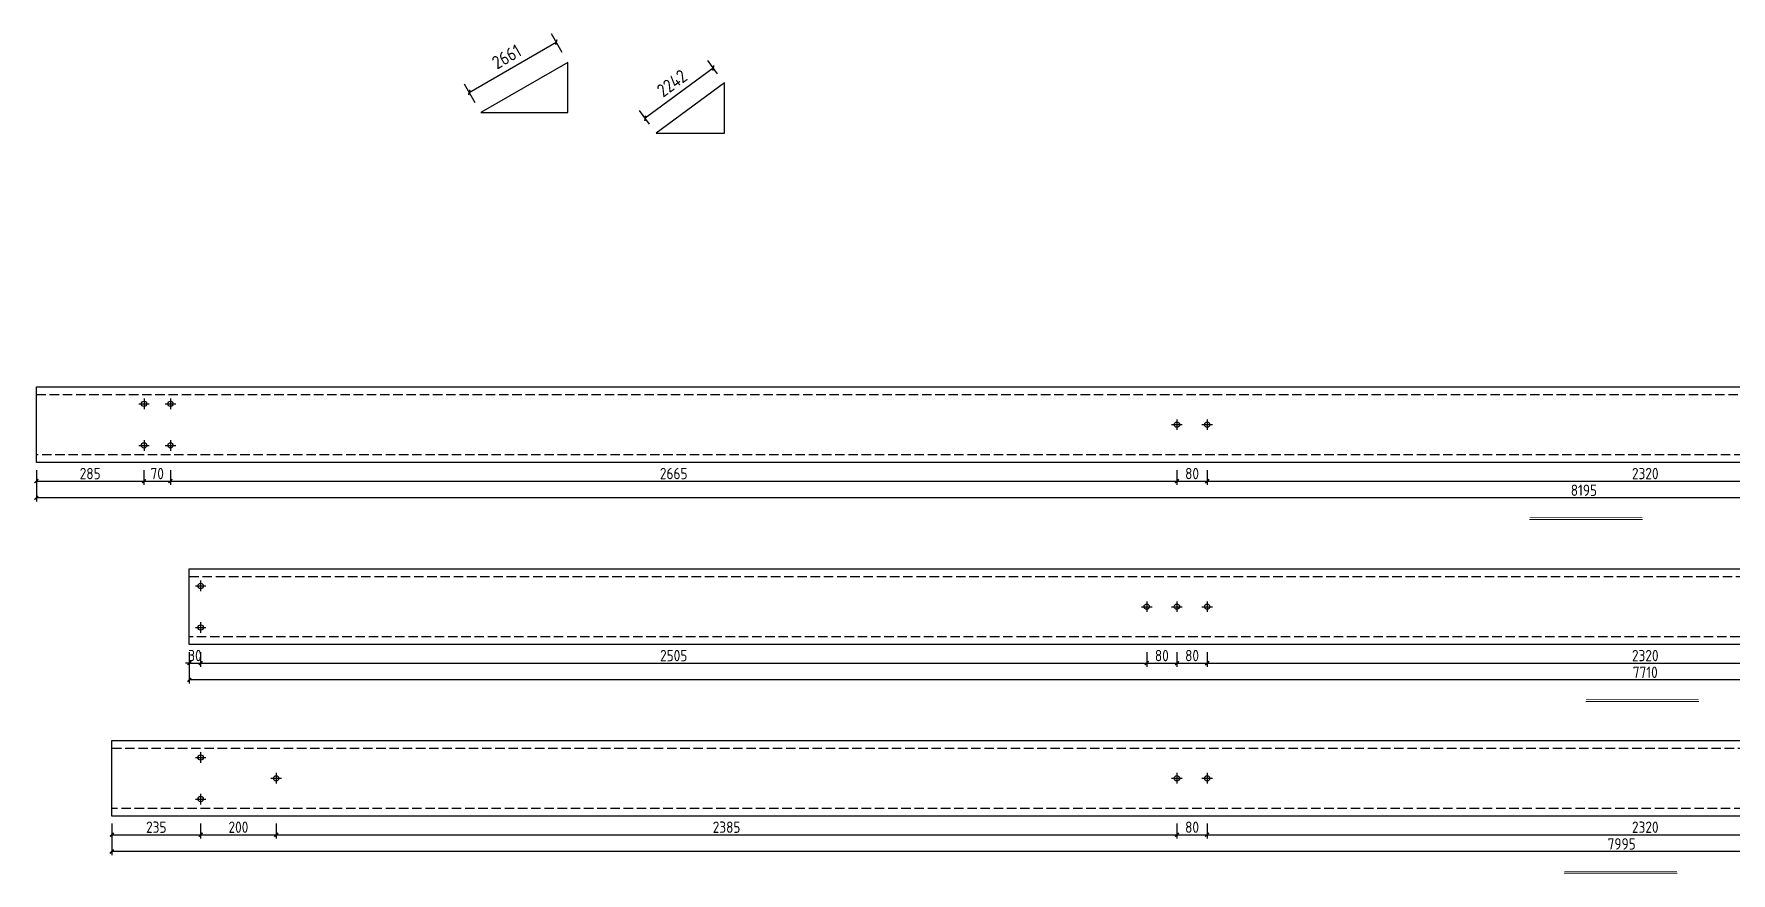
# Model space of a CAD drawing. Extents: x -196983 to 471790, y -783661 to 190401.
# Drawn here: x 2897 to 47833, y -83273 to -61069 of the extents above; entities that cross this region are included whole.
import ezdxf

# ---------------------------------------------------------------- set-up
doc = ezdxf.new("R2010")
doc.units = 0
doc.header["$LTSCALE"] = 1000
doc.header["$MEASUREMENT"] = 0
doc.linetypes.add('DASH', pattern=[0.35, 0.25, -0.1])
doc.layers.add('_TCH_MASK', color=7, linetype='Continuous')
doc.styles.get("Standard").update_dxf_attribs({"font": 'gbenor.shx', "bigfont": 'gbcbig.shx'})
doc.dimstyles.get("Standard").update_dxf_attribs({"dimscale": 100, "dimtxt": 3.5, "dimasz": 1, "dimexe": 2.5, "dimexo": 3, "dimgap": 1.5, "dimtad": 1, "dimdec": 0, "dimzin": 0, "dimdsep": 46, "dimtxsty": 'Standard', "dimblk": 'ARCHTICK', "dimcen": 0.09, "dimadec": 0, "dimazin": 0, "dimtfac": 1, "dimtdec": 0, "dimtix": 1, "dimtmove": 2, "dimatfit": 3, "dimfxl": 1, "dimtolj": 1, "dimtzin": 0, "dimarcsym": 0})

# ---------------------------------------------------------------- blocks, each defined once
blk = doc.blocks.new('_ArchTick')
at = {"color": 0, "linetype": 'ByBlock', "const_width": 0.4}
blk.add_lwpolyline([(-0.5, -0.5), (0.5, 0.5)], dxfattribs=at)
blk = doc.blocks.new('*D102')
at = {"layer": '_TCH_MASK', "color": 0, "lineweight": -2}
for p, q in [((2961, -72608), (2961, -73002)), ((5811, -72608), (5811, -73002)), ((2961, -72902), (5811, -72902))]:
    blk.add_line(p, q, dxfattribs=at)
at = {"layer": 'Defpoints', "color": 0}
for p in [(2961, -72408), (5811, -72408), (5811, -72902)]:
    blk.add_point(p, dxfattribs=at)
at = {"layer": '_TCH_MASK', "color": 0, "lineweight": -2, "xscale": 100, "yscale": 100, "zscale": 100, "rotation": 180}
blk.add_blockref('_ArchTick', (2961, -72902), dxfattribs=at)
at = {"layer": '_TCH_MASK', "color": 0, "lineweight": -2, "xscale": 100, "yscale": 100, "zscale": 100}
blk.add_blockref('_ArchTick', (5811, -72902), dxfattribs=at)
at = {"layer": '_TCH_MASK', "color": 0, "lineweight": 15, "insert": (4386, -72702), "char_height": 300, "attachment_point": 5}
blk.add_mtext('\\A1;285', dxfattribs=at)
blk = doc.blocks.new('*D103')
at = {"layer": '_TCH_MASK', "color": 0, "lineweight": -2}
for p, q in [((5811, -72608), (5811, -73002)), ((6511, -72608), (6511, -73002)), ((5811, -72902), (6511, -72902))]:
    blk.add_line(p, q, dxfattribs=at)
at = {"layer": 'Defpoints', "color": 0}
for p in [(5811, -72408), (6511, -72408), (6511, -72902)]:
    blk.add_point(p, dxfattribs=at)
at = {"layer": '_TCH_MASK', "color": 0, "lineweight": -2, "xscale": 100, "yscale": 100, "zscale": 100, "rotation": 180}
blk.add_blockref('_ArchTick', (5811, -72902), dxfattribs=at)
at = {"layer": '_TCH_MASK', "color": 0, "lineweight": -2, "xscale": 100, "yscale": 100, "zscale": 100}
blk.add_blockref('_ArchTick', (6511, -72902), dxfattribs=at)
at = {"layer": '_TCH_MASK', "color": 0, "lineweight": 15, "insert": (6161, -72702), "char_height": 300, "attachment_point": 5}
blk.add_mtext('\\A1;70', dxfattribs=at)
blk = doc.blocks.new('*D104')
at = {"layer": '_TCH_MASK', "color": 0, "lineweight": -2}
for p, q in [((6511, -72608), (6511, -73002)), ((33161, -72608), (33161, -73002)), ((6511, -72902), (33161, -72902))]:
    blk.add_line(p, q, dxfattribs=at)
at = {"layer": 'Defpoints', "color": 0}
for p in [(6511, -72408), (33161, -72408), (33161, -72902)]:
    blk.add_point(p, dxfattribs=at)
at = {"layer": '_TCH_MASK', "color": 0, "lineweight": -2, "xscale": 100, "yscale": 100, "zscale": 100, "rotation": 180}
blk.add_blockref('_ArchTick', (6511, -72902), dxfattribs=at)
at = {"layer": '_TCH_MASK', "color": 0, "lineweight": -2, "xscale": 100, "yscale": 100, "zscale": 100}
blk.add_blockref('_ArchTick', (33161, -72902), dxfattribs=at)
at = {"layer": '_TCH_MASK', "color": 0, "lineweight": 15, "insert": (19836, -72702), "char_height": 300, "attachment_point": 5}
blk.add_mtext('\\A1;2665', dxfattribs=at)
blk = doc.blocks.new('*D105')
at = {"layer": '_TCH_MASK', "color": 0, "lineweight": -2}
for p, q in [((33161, -72608), (33161, -73002)), ((33961, -72608), (33961, -73002)), ((33161, -72902), (33961, -72902))]:
    blk.add_line(p, q, dxfattribs=at)
at = {"layer": 'Defpoints', "color": 0}
for p in [(33161, -72408), (33961, -72408), (33961, -72902)]:
    blk.add_point(p, dxfattribs=at)
at = {"layer": '_TCH_MASK', "color": 0, "lineweight": -2, "xscale": 100, "yscale": 100, "zscale": 100, "rotation": 180}
blk.add_blockref('_ArchTick', (33161, -72902), dxfattribs=at)
at = {"layer": '_TCH_MASK', "color": 0, "lineweight": -2, "xscale": 100, "yscale": 100, "zscale": 100}
blk.add_blockref('_ArchTick', (33961, -72902), dxfattribs=at)
at = {"layer": '_TCH_MASK', "color": 0, "lineweight": 15, "insert": (33561, -72702), "char_height": 300, "attachment_point": 5}
blk.add_mtext('\\A1;80', dxfattribs=at)
blk = doc.blocks.new('*D106')
at = {"layer": '_TCH_MASK', "color": 0, "lineweight": -2}
for p, q in [((33961, -72608), (33961, -73002)), ((57161, -72608), (57161, -73002)), ((33961, -72902), (57161, -72902))]:
    blk.add_line(p, q, dxfattribs=at)
at = {"layer": 'Defpoints', "color": 0}
for p in [(33961, -72408), (57161, -72408), (57161, -72902)]:
    blk.add_point(p, dxfattribs=at)
at = {"layer": '_TCH_MASK', "color": 0, "lineweight": -2, "xscale": 100, "yscale": 100, "zscale": 100, "rotation": 180}
blk.add_blockref('_ArchTick', (33961, -72902), dxfattribs=at)
at = {"layer": '_TCH_MASK', "color": 0, "lineweight": -2, "xscale": 100, "yscale": 100, "zscale": 100}
blk.add_blockref('_ArchTick', (57161, -72902), dxfattribs=at)
at = {"layer": '_TCH_MASK', "color": 0, "lineweight": 15, "insert": (45561, -72702), "char_height": 300, "attachment_point": 5}
blk.add_mtext('\\A1;2320', dxfattribs=at)
blk = doc.blocks.new('*D110')
at = {"layer": '_TCH_MASK', "color": 0, "lineweight": -2}
for p, q in [((2961, -72608), (2961, -73444)), ((84911, -72608), (84911, -73444)), ((84911, -73344), (2961, -73344))]:
    blk.add_line(p, q, dxfattribs=at)
at = {"layer": 'Defpoints', "color": 0}
for p in [(2961, -72408), (84911, -72408), (2961, -73344)]:
    blk.add_point(p, dxfattribs=at)
at = {"layer": '_TCH_MASK', "color": 0, "lineweight": -2, "xscale": 100, "yscale": 100, "zscale": 100, "rotation": 180}
blk.add_blockref('_ArchTick', (2961, -73344), dxfattribs=at)
at = {"layer": '_TCH_MASK', "color": 0, "lineweight": -2, "xscale": 100, "yscale": 100, "zscale": 100}
blk.add_blockref('_ArchTick', (84911, -73344), dxfattribs=at)
at = {"layer": '_TCH_MASK', "color": 0, "lineweight": 15, "insert": (43936, -73144), "char_height": 300, "attachment_point": 5}
blk.add_mtext('\\A1;8195', dxfattribs=at)
blk = doc.blocks.new('*D138')
at = {"layer": '_TCH_MASK', "color": 0, "lineweight": -2}
for p, q in [((7011, -77719), (6911, -77719)), ((7011, -77425), (7011, -77819)), ((7011, -77719), (7311, -77719)), ((7311, -77425), (7311, -77819)), ((7311, -77719), (7411, -77719))]:
    blk.add_line(p, q, dxfattribs=at)
at = {"layer": 'Defpoints', "color": 0}
for p in [(7011, -77225), (7311, -77225), (7311, -77719)]:
    blk.add_point(p, dxfattribs=at)
at = {"layer": '_TCH_MASK', "color": 0, "lineweight": -2, "xscale": 100, "yscale": 100, "zscale": 100}
blk.add_blockref('_ArchTick', (7011, -77719), dxfattribs=at)
at = {"layer": '_TCH_MASK', "color": 0, "lineweight": -2, "xscale": 100, "yscale": 100, "zscale": 100, "rotation": 180}
blk.add_blockref('_ArchTick', (7311, -77719), dxfattribs=at)
at = {"layer": '_TCH_MASK', "color": 0, "lineweight": 15, "insert": (7161, -77519), "char_height": 300, "attachment_point": 5}
blk.add_mtext('\\A1;30', dxfattribs=at)
blk = doc.blocks.new('*D139')
at = {"layer": '_TCH_MASK', "color": 0, "lineweight": -2}
for p, q in [((7311, -77425), (7311, -77819)), ((7311, -77719), (32361, -77719)), ((32361, -77425), (32361, -77819))]:
    blk.add_line(p, q, dxfattribs=at)
at = {"layer": 'Defpoints', "color": 0}
for p in [(7311, -77225), (32361, -77225), (32361, -77719)]:
    blk.add_point(p, dxfattribs=at)
at = {"layer": '_TCH_MASK', "color": 0, "lineweight": -2, "xscale": 100, "yscale": 100, "zscale": 100, "rotation": 180}
blk.add_blockref('_ArchTick', (7311, -77719), dxfattribs=at)
at = {"layer": '_TCH_MASK', "color": 0, "lineweight": -2, "xscale": 100, "yscale": 100, "zscale": 100}
blk.add_blockref('_ArchTick', (32361, -77719), dxfattribs=at)
at = {"layer": '_TCH_MASK', "color": 0, "lineweight": 15, "insert": (19836, -77519), "char_height": 300, "attachment_point": 5}
blk.add_mtext('\\A1;2505', dxfattribs=at)
blk = doc.blocks.new('*D140')
at = {"layer": '_TCH_MASK', "color": 0, "lineweight": -2}
for p, q in [((33161, -77425), (33161, -77819)), ((33161, -77719), (33961, -77719)), ((33961, -77425), (33961, -77819))]:
    blk.add_line(p, q, dxfattribs=at)
at = {"layer": 'Defpoints', "color": 0}
for p in [(33161, -77225), (33961, -77225), (33961, -77719)]:
    blk.add_point(p, dxfattribs=at)
at = {"layer": '_TCH_MASK', "color": 0, "lineweight": -2, "xscale": 100, "yscale": 100, "zscale": 100, "rotation": 180}
blk.add_blockref('_ArchTick', (33161, -77719), dxfattribs=at)
at = {"layer": '_TCH_MASK', "color": 0, "lineweight": -2, "xscale": 100, "yscale": 100, "zscale": 100}
blk.add_blockref('_ArchTick', (33961, -77719), dxfattribs=at)
at = {"layer": '_TCH_MASK', "color": 0, "lineweight": 15, "insert": (33561, -77519), "char_height": 300, "attachment_point": 5}
blk.add_mtext('\\A1;80', dxfattribs=at)
blk = doc.blocks.new('*D141')
at = {"layer": '_TCH_MASK', "color": 0, "lineweight": -2}
for p, q in [((33961, -77425), (33961, -77819)), ((33961, -77719), (57161, -77719)), ((57161, -77425), (57161, -77819))]:
    blk.add_line(p, q, dxfattribs=at)
at = {"layer": 'Defpoints', "color": 0}
for p in [(33961, -77225), (57161, -77225), (57161, -77719)]:
    blk.add_point(p, dxfattribs=at)
at = {"layer": '_TCH_MASK', "color": 0, "lineweight": -2, "xscale": 100, "yscale": 100, "zscale": 100, "rotation": 180}
blk.add_blockref('_ArchTick', (33961, -77719), dxfattribs=at)
at = {"layer": '_TCH_MASK', "color": 0, "lineweight": -2, "xscale": 100, "yscale": 100, "zscale": 100}
blk.add_blockref('_ArchTick', (57161, -77719), dxfattribs=at)
at = {"layer": '_TCH_MASK', "color": 0, "lineweight": 15, "insert": (45561, -77519), "char_height": 300, "attachment_point": 5}
blk.add_mtext('\\A1;2320', dxfattribs=at)
blk = doc.blocks.new('*D145')
at = {"layer": '_TCH_MASK', "color": 0, "lineweight": -2}
for p, q in [((7011, -77425), (7011, -78261)), ((84111, -77425), (84111, -78261)), ((84111, -78161), (7011, -78161))]:
    blk.add_line(p, q, dxfattribs=at)
at = {"layer": 'Defpoints', "color": 0}
for p in [(7011, -77225), (84111, -77225), (7011, -78161)]:
    blk.add_point(p, dxfattribs=at)
at = {"layer": '_TCH_MASK', "color": 0, "lineweight": -2, "xscale": 100, "yscale": 100, "zscale": 100, "rotation": 180}
blk.add_blockref('_ArchTick', (7011, -78161), dxfattribs=at)
at = {"layer": '_TCH_MASK', "color": 0, "lineweight": -2, "xscale": 100, "yscale": 100, "zscale": 100}
blk.add_blockref('_ArchTick', (84111, -78161), dxfattribs=at)
at = {"layer": '_TCH_MASK', "color": 0, "lineweight": 15, "insert": (45561, -77961), "char_height": 300, "attachment_point": 5}
blk.add_mtext('\\A1;7710', dxfattribs=at)
blk = doc.blocks.new('*D165')
at = {"layer": '_TCH_MASK', "color": 0, "lineweight": -2}
for p, q in [((4961, -81966), (4961, -82360)), ((7311, -81966), (7311, -82360)), ((4961, -82260), (7311, -82260))]:
    blk.add_line(p, q, dxfattribs=at)
at = {"layer": 'Defpoints', "color": 0}
for p in [(4961, -81766), (7311, -81766), (7311, -82260)]:
    blk.add_point(p, dxfattribs=at)
at = {"layer": '_TCH_MASK', "color": 0, "lineweight": -2, "xscale": 100, "yscale": 100, "zscale": 100, "rotation": 180}
blk.add_blockref('_ArchTick', (4961, -82260), dxfattribs=at)
at = {"layer": '_TCH_MASK', "color": 0, "lineweight": -2, "xscale": 100, "yscale": 100, "zscale": 100}
blk.add_blockref('_ArchTick', (7311, -82260), dxfattribs=at)
at = {"layer": '_TCH_MASK', "color": 0, "lineweight": 15, "insert": (6136, -82060), "char_height": 300, "attachment_point": 5}
blk.add_mtext('\\A1;235', dxfattribs=at)
blk = doc.blocks.new('*D166')
at = {"layer": '_TCH_MASK', "color": 0, "lineweight": -2}
for p, q in [((7311, -81966), (7311, -82360)), ((9311, -81966), (9311, -82360)), ((7311, -82260), (9311, -82260))]:
    blk.add_line(p, q, dxfattribs=at)
at = {"layer": 'Defpoints', "color": 0}
for p in [(7311, -81766), (9311, -81766), (9311, -82260)]:
    blk.add_point(p, dxfattribs=at)
at = {"layer": '_TCH_MASK', "color": 0, "lineweight": -2, "xscale": 100, "yscale": 100, "zscale": 100, "rotation": 180}
blk.add_blockref('_ArchTick', (7311, -82260), dxfattribs=at)
at = {"layer": '_TCH_MASK', "color": 0, "lineweight": -2, "xscale": 100, "yscale": 100, "zscale": 100}
blk.add_blockref('_ArchTick', (9311, -82260), dxfattribs=at)
at = {"layer": '_TCH_MASK', "color": 0, "lineweight": 15, "insert": (8311, -82060), "char_height": 300, "attachment_point": 5}
blk.add_mtext('\\A1;200', dxfattribs=at)
blk = doc.blocks.new('*D167')
at = {"layer": '_TCH_MASK', "color": 0, "lineweight": -2}
for p, q in [((33161, -81966), (33161, -82360)), ((33961, -81966), (33961, -82360)), ((33161, -82260), (33961, -82260))]:
    blk.add_line(p, q, dxfattribs=at)
at = {"layer": 'Defpoints', "color": 0}
for p in [(33161, -81766), (33961, -81766), (33961, -82260)]:
    blk.add_point(p, dxfattribs=at)
at = {"layer": '_TCH_MASK', "color": 0, "lineweight": -2, "xscale": 100, "yscale": 100, "zscale": 100, "rotation": 180}
blk.add_blockref('_ArchTick', (33161, -82260), dxfattribs=at)
at = {"layer": '_TCH_MASK', "color": 0, "lineweight": -2, "xscale": 100, "yscale": 100, "zscale": 100}
blk.add_blockref('_ArchTick', (33961, -82260), dxfattribs=at)
at = {"layer": '_TCH_MASK', "color": 0, "lineweight": 15, "insert": (33561, -82060), "char_height": 300, "attachment_point": 5}
blk.add_mtext('\\A1;80', dxfattribs=at)
blk = doc.blocks.new('*D168')
at = {"layer": '_TCH_MASK', "color": 0, "lineweight": -2}
for p, q in [((33961, -81966), (33961, -82360)), ((57161, -81966), (57161, -82360)), ((33961, -82260), (57161, -82260))]:
    blk.add_line(p, q, dxfattribs=at)
at = {"layer": 'Defpoints', "color": 0}
for p in [(33961, -81766), (57161, -81766), (57161, -82260)]:
    blk.add_point(p, dxfattribs=at)
at = {"layer": '_TCH_MASK', "color": 0, "lineweight": -2, "xscale": 100, "yscale": 100, "zscale": 100, "rotation": 180}
blk.add_blockref('_ArchTick', (33961, -82260), dxfattribs=at)
at = {"layer": '_TCH_MASK', "color": 0, "lineweight": -2, "xscale": 100, "yscale": 100, "zscale": 100}
blk.add_blockref('_ArchTick', (57161, -82260), dxfattribs=at)
at = {"layer": '_TCH_MASK', "color": 0, "lineweight": 15, "insert": (45561, -82060), "char_height": 300, "attachment_point": 5}
blk.add_mtext('\\A1;2320', dxfattribs=at)
blk = doc.blocks.new('*D172')
at = {"layer": '_TCH_MASK', "color": 0, "lineweight": -2}
for p, q in [((4961, -81966), (4961, -82802)), ((84911, -81966), (84911, -82802)), ((84911, -82702), (4961, -82702))]:
    blk.add_line(p, q, dxfattribs=at)
at = {"layer": 'Defpoints', "color": 0}
for p in [(4961, -81766), (84911, -81766), (4961, -82702)]:
    blk.add_point(p, dxfattribs=at)
at = {"layer": '_TCH_MASK', "color": 0, "lineweight": -2, "xscale": 100, "yscale": 100, "zscale": 100, "rotation": 180}
blk.add_blockref('_ArchTick', (4961, -82702), dxfattribs=at)
at = {"layer": '_TCH_MASK', "color": 0, "lineweight": -2, "xscale": 100, "yscale": 100, "zscale": 100}
blk.add_blockref('_ArchTick', (84911, -82702), dxfattribs=at)
at = {"layer": '_TCH_MASK', "color": 0, "lineweight": 15, "insert": (44936, -82502), "char_height": 300, "attachment_point": 5}
blk.add_mtext('\\A1;7995', dxfattribs=at)
blk = doc.blocks.new('*D175')
at = {"layer": '_TCH_MASK', "color": 0, "lineweight": -2}
for p, q in [((32361, -77425), (32361, -77819)), ((32361, -77719), (33161, -77719)), ((33161, -77425), (33161, -77819))]:
    blk.add_line(p, q, dxfattribs=at)
at = {"layer": 'Defpoints', "color": 0}
for p in [(32361, -77225), (33161, -77225), (33161, -77719)]:
    blk.add_point(p, dxfattribs=at)
at = {"layer": '_TCH_MASK', "color": 0, "lineweight": -2, "xscale": 100, "yscale": 100, "zscale": 100, "rotation": 180}
blk.add_blockref('_ArchTick', (32361, -77719), dxfattribs=at)
at = {"layer": '_TCH_MASK', "color": 0, "lineweight": -2, "xscale": 100, "yscale": 100, "zscale": 100}
blk.add_blockref('_ArchTick', (33161, -77719), dxfattribs=at)
at = {"layer": '_TCH_MASK', "color": 0, "lineweight": 15, "insert": (32761, -77519), "char_height": 300, "attachment_point": 5}
blk.add_mtext('\\A1;80', dxfattribs=at)
blk = doc.blocks.new('*D177')
at = {"layer": '_TCH_MASK', "color": 0, "lineweight": -2}
for p, q in [((9311, -81966), (9311, -82360)), ((33161, -81966), (33161, -82360)), ((9311, -82260), (33161, -82260))]:
    blk.add_line(p, q, dxfattribs=at)
at = {"layer": 'Defpoints', "color": 0}
for p in [(9311, -81766), (33161, -81766), (33161, -82260)]:
    blk.add_point(p, dxfattribs=at)
at = {"layer": '_TCH_MASK', "color": 0, "lineweight": -2, "xscale": 100, "yscale": 100, "zscale": 100, "rotation": 180}
blk.add_blockref('_ArchTick', (9311, -82260), dxfattribs=at)
at = {"layer": '_TCH_MASK', "color": 0, "lineweight": -2, "xscale": 100, "yscale": 100, "zscale": 100}
blk.add_blockref('_ArchTick', (33161, -82260), dxfattribs=at)
at = {"layer": '_TCH_MASK', "color": 0, "lineweight": 15, "insert": (21236, -82060), "char_height": 300, "attachment_point": 5}
blk.add_mtext('\\A1;2385', dxfattribs=at)
blk = doc.blocks.new('*D1486')
at = {"color": 0, "lineweight": -2}
for p, q in [((16886, -61561), (16602, -61069)), ((14422, -62616), (16727, -61286)), ((14581, -62891), (14297, -62399))]:
    blk.add_line(p, q, dxfattribs=at)
at = {"layer": 'Defpoints', "color": 0}
for p in [(16727, -61286), (17036, -61820), (14731, -63150)]:
    blk.add_point(p, dxfattribs=at)
at = {"color": 0, "lineweight": -2, "xscale": 100, "yscale": 100, "zscale": 100}
for p, rotation in [((16727, -61286), 29.98522573461287), ((14422, -62616), 209.9852257346129)]:
    blk.add_blockref('_ArchTick', p, dxfattribs=dict(at, rotation=rotation))
at = {"color": 0, "insert": (15412, -61669), "char_height": 350, "attachment_point": 5, "rotation": 29.9852}
blk.add_mtext('\\A1;2661', dxfattribs=at)
blk = doc.blocks.new('*D1487')
at = {"color": 0, "lineweight": -2}
for p, q in [((20885, -61970), (19080, -63300)), ((21000, -62125), (20737, -61768)), ((19195, -63455), (18932, -63098))]:
    blk.add_line(p, q, dxfattribs=at)
at = {"layer": 'Defpoints', "color": 0}
for p in [(21177, -62366), (19080, -63300), (19372, -63696)]:
    blk.add_point(p, dxfattribs=at)
at = {"color": 0, "lineweight": -2, "xscale": 100, "yscale": 100, "zscale": 100}
for p, rotation in [((20885, -61970), 36.38435181583589), ((19080, -63300), 216.3843518158359)]:
    blk.add_blockref('_ArchTick', p, dxfattribs=dict(at, rotation=rotation))
at = {"color": 0, "insert": (19790, -62373), "char_height": 350, "attachment_point": 5, "rotation": 36.3844}
blk.add_mtext('\\A1;2242', dxfattribs=at)

msp = doc.modelspace()

# ---------------------------------------------------------------- linework, layer by layer
at = {"color": 3}
for p, q in [((17035.8, -61820.5), (14730.8, -63150.5)), ((17035.8, -63150.5), (17035.8, -61820.5)), ((21177.5, -62366.4), (19372.5, -63696.4)), ((21177.5, -63696.4), (21177.5, -62366.4)), ((14730.8, -63150.5), (17035.8, -63150.5)), ((19372.5, -63696.4), (21177.5, -63696.4))]:
    msp.add_line(p, q, dxfattribs=at)
at = {"color": 0}
for p, q in [((2961.2, -70407.6), (84911.2, -70407.6)), ((2961.2, -72407.6), (2961.2, -70407.6)), ((84911.2, -72407.6), (2961.2, -72407.6)), ((7011.2, -75224.7), (84111.2, -75224.7)), ((7011.2, -77224.7), (7011.2, -75224.7)), ((84111.2, -77224.7), (7011.2, -77224.7)), ((4961.2, -79765.7), (84911.2, -79765.7)), ((4961.2, -81765.7), (4961.2, -79765.7)), ((84911.2, -81765.7), (4961.2, -81765.7))]:
    msp.add_line(p, q, dxfattribs=at)
at = {"color": 0, "linetype": 'DASH'}
for p, q in [((2961.2, -70607.6), (84911.2, -70607.6)), ((84911.2, -72207.6), (2961.2, -72207.6)), ((7011.2, -75424.7), (84111.2, -75424.7)), ((84111.2, -77024.7), (7011.2, -77024.7)), ((4961.2, -79965.7), (84911.2, -79965.7)), ((84911.2, -81565.7), (4961.2, -81565.7))]:
    msp.add_line(p, q, dxfattribs=at)
at = {"color": 1}
for p, q in [((5671.2, -70857.6), (5951.2, -70857.6)), ((5811.2, -70717.6), (5811.2, -70997.6)), ((6371.2, -70857.6), (6651.2, -70857.6)), ((6511.2, -70717.6), (6511.2, -70997.6)), ((33021.2, -71407.6), (33301.2, -71407.6)), ((33161.2, -71267.6), (33161.2, -71547.6)), ((33821.2, -71407.6), (34101.2, -71407.6)), ((33961.2, -71267.6), (33961.2, -71547.6)), ((5811.2, -71817.6), (5811.2, -72097.6)), ((6511.2, -71817.6), (6511.2, -72097.6)), ((5671.2, -71957.6), (5951.2, -71957.6)), ((6371.2, -71957.6), (6651.2, -71957.6)), ((7171.2, -75674.7), (7451.2, -75674.7)), ((7311.2, -75534.7), (7311.2, -75814.7)), ((32221.2, -76224.7), (32501.2, -76224.7)), ((32361.2, -76084.7), (32361.2, -76364.7)), ((33021.2, -76224.7), (33301.2, -76224.7)), ((33161.2, -76084.7), (33161.2, -76364.7)), ((33821.2, -76224.7), (34101.2, -76224.7)), ((33961.2, -76084.7), (33961.2, -76364.7)), ((7171.2, -76774.7), (7451.2, -76774.7)), ((7311.2, -76634.7), (7311.2, -76914.7)), ((7171.2, -80215.7), (7451.2, -80215.7)), ((7311.2, -80075.7), (7311.2, -80355.7)), ((9171.2, -80765.7), (9451.2, -80765.7)), ((9311.2, -80625.7), (9311.2, -80905.7)), ((33021.2, -80765.7), (33301.2, -80765.7)), ((33161.2, -80625.7), (33161.2, -80905.7)), ((33821.2, -80765.7), (34101.2, -80765.7)), ((33961.2, -80625.7), (33961.2, -80905.7)), ((7171.2, -81315.7), (7451.2, -81315.7)), ((7311.2, -81175.7), (7311.2, -81455.7))]:
    msp.add_line(p, q, dxfattribs=at)
for centre in [(5811.2, -70857.6), (6511.2, -70857.6), (33161.2, -71407.6), (33961.2, -71407.6), (5811.2, -71957.6), (6511.2, -71957.6), (7311.2, -75674.7), (32361.2, -76224.7), (33161.2, -76224.7), (33961.2, -76224.7), (7311.2, -76774.7), (7311.2, -80215.7), (9311.2, -80765.7), (33161.2, -80765.7), (33961.2, -80765.7), (7311.2, -81315.7)]:
    msp.add_circle(centre, 70, dxfattribs=at)
at = {"layer": '_TCH_MASK', "lineweight": 15}
for p, q in [((45485.4, -73915), (42498.2, -73915)), ((46977.7, -78732.1), (43990.5, -78732.1)), ((46402.7, -83273), (43415.5, -83273))]:
    msp.add_line(p, q, dxfattribs=at)
at = {"layer": '_TCH_MASK', "lineweight": 15, "const_width": 20}
for points in [[(42498.2, -73869.7), (45485.4, -73869.7)], [(43990.5, -78686.8), (46977.7, -78686.8)], [(43415.5, -83227.7), (46402.7, -83227.7)]]:
    msp.add_lwpolyline(points, dxfattribs=at)

# ---------------------------------------------------------------- dimensions: what is measured, and where the dimension line sits
at = {"color": 3}
for p1, p2, distance, picture, middle in [((14730.8, -63150.5), (17035.8, -61820.5), 617.3, '*D1486', (15412.3, -61669.3)), ((21177.5, -62366.4), (19372.5, -63696.4), -492.8, '*D1487', (19789.9, -62373))]:
    dim = msp.add_aligned_dim(p1=p1, p2=p2, distance=distance, dimstyle='Standard', dxfattribs=at)
    dim.commit()
    dim.dimension.update_dxf_attribs({"geometry": picture, "text_midpoint": middle})
at = {"layer": '_TCH_MASK', "lineweight": 15}
for base, p1, p2, picture, middle in [((5811.2, -72902.4), (2961.2, -72407.6), (5811.2, -72407.6), '*D102', (4386.2, -72702.4)), ((2961.2, -73344.2), (84911.2, -72407.6), (2961.2, -72407.6), '*D110', (43936.2, -73144.2)), ((6511.2, -72902.4), (5811.2, -72407.6), (6511.2, -72407.6), '*D103', (6161.2, -72702.4)), ((33161.2, -72902.4), (6511.2, -72407.6), (33161.2, -72407.6), '*D104', (19836.2, -72702.4)), ((33961.2, -72902.4), (33161.2, -72407.6), (33961.2, -72407.6), '*D105', (33561.2, -72702.4)), ((57161.2, -72902.4), (33961.2, -72407.6), (57161.2, -72407.6), '*D106', (45561.2, -72702.4)), ((7311.2, -77719.5), (7011.2, -77224.7), (7311.2, -77224.7), '*D138', (7161.2, -77519.5)), ((7011.2, -78161.3), (84111.2, -77224.7), (7011.2, -77224.7), '*D145', (45561.2, -77961.3)), ((32361.2, -77719.5), (7311.2, -77224.7), (32361.2, -77224.7), '*D139', (19836.2, -77519.5)), ((33161.2, -77719.5), (32361.2, -77224.7), (33161.2, -77224.7), '*D175', (32761.2, -77519.5)), ((33961.2, -77719.5), (33161.2, -77224.7), (33961.2, -77224.7), '*D140', (33561.2, -77519.5)), ((57161.2, -77719.5), (33961.2, -77224.7), (57161.2, -77224.7), '*D141', (45561.2, -77519.5)), ((7311.2, -82260.4), (4961.2, -81765.7), (7311.2, -81765.7), '*D165', (6136.2, -82060.4)), ((4961.2, -82702.3), (84911.2, -81765.7), (4961.2, -81765.7), '*D172', (44936.2, -82502.3)), ((9311.2, -82260.4), (7311.2, -81765.7), (9311.2, -81765.7), '*D166', (8311.2, -82060.4)), ((33161.2, -82260.4), (9311.2, -81765.7), (33161.2, -81765.7), '*D177', (21236.2, -82060.4)), ((33961.2, -82260.4), (33161.2, -81765.7), (33961.2, -81765.7), '*D167', (33561.2, -82060.4)), ((57161.2, -82260.4), (33961.2, -81765.7), (57161.2, -81765.7), '*D168', (45561.2, -82060.4))]:
    dim = msp.add_linear_dim(base=base, p1=p1, p2=p2, dimstyle='Standard', override={"dimtxt": 3, "dimexe": 1, "dimexo": 2, "dimgap": 0.5, "dimlfac": 0.1}, dxfattribs=at)
    dim.commit()
    dim.dimension.update_dxf_attribs({"geometry": picture, "text_midpoint": middle})

doc.saveas('drawing.dxf')
